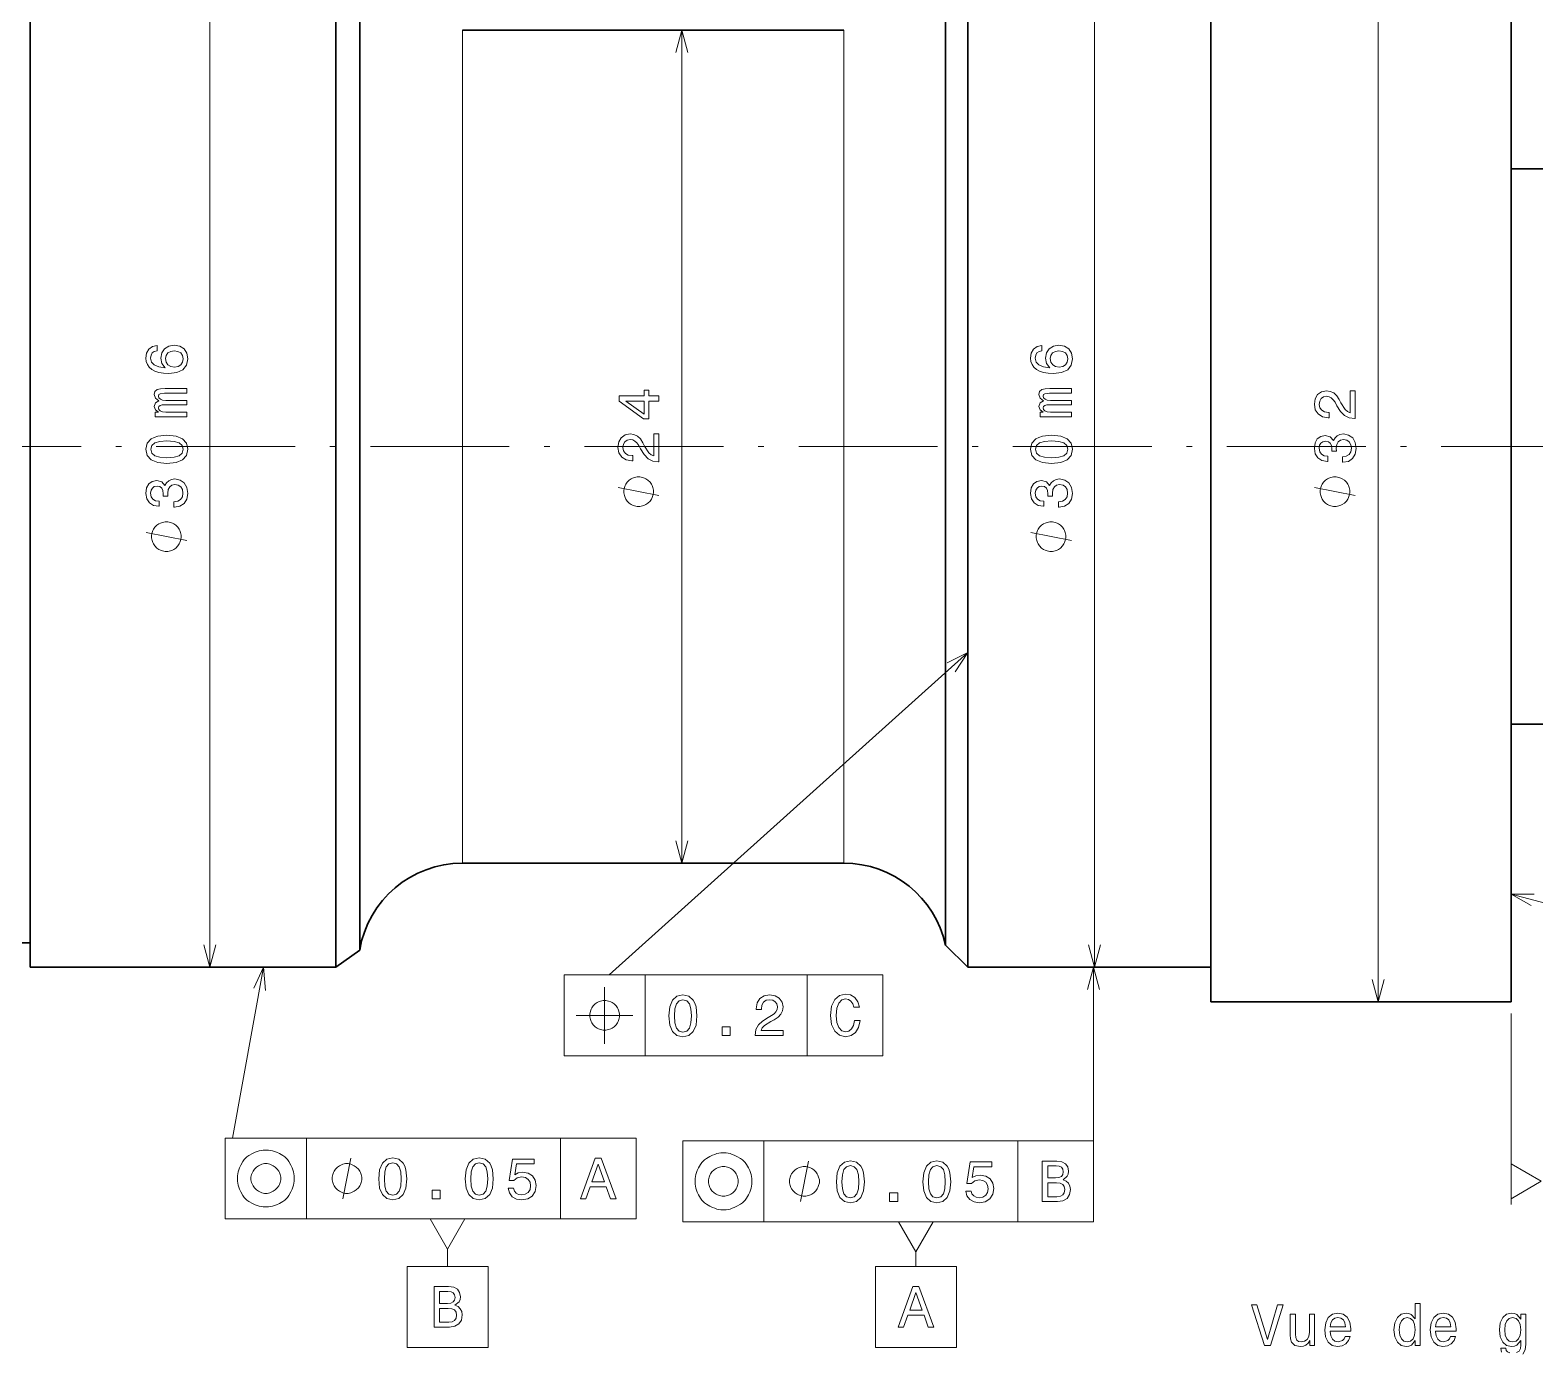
# Model space of a CAD drawing. Extents: x 0 to 420, y 0 to 297.
# Drawn here: x 84.9 to 214.9, y 123.4 to 237.7 of the extents above; entities that cross this region are included whole.
import ezdxf

# ---------------------------------------------------------------- set-up
doc = ezdxf.new("R2010")
doc.units = 0
doc.linetypes.add('DASHDOT', pattern=[18.5, 12, -3, 0.5, -3])

msp = doc.modelspace()

# ---------------------------------------------------------------- linework, layer by layer
at = {"color": 7, "lineweight": 35}
for p, q in [((186.943726, 249.658066), (186.943726, 159.534103)), ((212.893723, 249.658066), (212.893723, 159.534103)), ((84.943733, 162.166855), (84.943733, 246.658066)), ((111.344757, 246.658066), (111.344757, 162.166855)), ((165.94548, 246.658066), (165.94548, 162.166855)), ((113.416183, 245.178467), (113.416183, 163.465317)), ((164.02684, 244.73941), (164.02684, 163.850616)), ((155.233719, 237.658066), (122.293724, 237.658066)), ((242.893723, 225.658066), (212.893723, 225.658066)), ((242.893723, 177.658066), (212.893723, 177.658066)), ((155.233719, 165.658066), (122.293724, 165.658066)), ((111.344757, 156.658066), (84.943733, 156.658066)), ((186.943726, 156.658066), (165.94548, 156.658066)), ((212.893723, 153.658066), (186.943726, 153.658066))]:
    msp.add_line(p, q, dxfattribs=at)
at = {"color": 7, "lineweight": 13}
for p, q in [((201.415527, 153.658066), (201.415527, 249.658066)), ((100.470207, 156.658066), (100.470207, 246.658066)), ((176.898544, 156.658066), (176.898544, 246.658066)), ((122.293724, 237.658066), (122.293724, 170.065094)), ((141.256714, 165.658066), (141.256714, 237.658066)), ((155.233719, 237.658066), (155.233719, 170.065094)), ((165.94548, 183.875092), (134.965164, 156.001587)), ((131.075058, 156.001587), (158.619141, 156.001587)), ((131.075058, 149.001587), (158.619141, 149.001587)), ((101.810333, 141.902847), (137.290451, 141.902847)), ((141.343719, 141.658066), (176.823837, 141.658066)), ((101.810333, 134.902847), (137.290451, 134.902847)), ((141.343719, 134.658066), (176.823837, 134.658066))]:
    msp.add_line(p, q, dxfattribs=at)
at = {"color": 7, "linetype": 'DASHDOT', "lineweight": 13}
msp.add_line((58.843731, 201.658066), (253.843719, 201.658066), dxfattribs=at)
at = {"color": 7, "lineweight": 13, "ltscale": 0.110176}
for p, q in [((122.293724, 170.065094), (122.293724, 165.658066)), ((155.233719, 170.065094), (155.233719, 165.658066))]:
    msp.add_line(p, q, dxfattribs=at)
at = {"color": 7, "lineweight": 35, "ltscale": 0.131847}
msp.add_line((164.02684, 163.850616), (164.02684, 158.576721), dxfattribs=at)
at = {"color": 7, "lineweight": 35, "ltscale": 0.133191}
msp.add_line((113.416183, 163.465317), (113.416183, 158.137665), dxfattribs=at)
at = {"color": 7, "lineweight": 35, "ltscale": 0.13772}
for p, q in [((84.943733, 156.658066), (84.943733, 162.166855)), ((111.344757, 162.166855), (111.344757, 156.658066)), ((165.94548, 162.166855), (165.94548, 156.658066))]:
    msp.add_line(p, q, dxfattribs=at)
at = {"color": 7, "lineweight": 35, "ltscale": 0.1425}
msp.add_line((79.243729, 158.758072), (84.943733, 158.758072), dxfattribs=at)
at = {"color": 7, "lineweight": 35, "ltscale": 0.146901}
for p, q in [((186.943726, 159.534103), (186.943726, 153.658066)), ((212.893723, 159.534103), (212.893723, 153.658066))]:
    msp.add_line(p, q, dxfattribs=at)
at = {"color": 7, "lineweight": 35, "ltscale": 0.06364}
msp.add_line((113.416183, 158.137665), (111.344757, 156.658066), dxfattribs=at)
at = {"color": 7, "lineweight": 35, "ltscale": 0.067834}
msp.add_line((164.02684, 158.576721), (165.94548, 156.658066), dxfattribs=at)
at = {"color": 7, "lineweight": 13, "ltscale": 0.374864}
msp.add_line((105.111664, 156.658081), (102.443283, 141.902847), dxfattribs=at)
at = {"color": 7, "lineweight": 13, "ltscale": 0.375}
msp.add_line((176.823837, 156.658066), (176.823837, 141.658066), dxfattribs=at)
at = {"color": 7, "lineweight": 13, "ltscale": 0.175}
for p, q in [((131.075058, 156.001587), (131.075058, 149.001587)), ((138.075058, 156.001587), (138.075058, 149.001587)), ((152.08313, 156.001587), (152.08313, 149.001587)), ((158.619141, 156.001587), (158.619141, 149.001587)), ((101.810333, 141.902847), (101.810333, 134.902847)), ((108.810333, 141.902847), (108.810333, 134.902847)), ((130.754425, 141.902847), (130.754425, 134.902847)), ((137.290451, 141.902847), (137.290451, 134.902847)), ((141.343719, 141.658066), (141.343719, 134.658066)), ((148.343719, 141.658066), (148.343719, 134.658066)), ((170.287811, 141.658066), (170.287811, 134.658066)), ((176.823837, 141.658066), (176.823837, 134.658066))]:
    msp.add_line(p, q, dxfattribs=at)
at = {"color": 7, "lineweight": 13, "ltscale": 0.325}
msp.add_line((212.893723, 139.658066), (212.893723, 152.658066), dxfattribs=at)
at = {"color": 7, "lineweight": 13, "ltscale": 0.0125}
msp.add_line((212.893723, 136.158066), (212.893723, 136.658066), dxfattribs=at)
at = {"color": 7, "lineweight": 13, "ltscale": 0.037434}
msp.add_line((121.014816, 132.304764), (121.014816, 130.807404), dxfattribs=at)
at = {"color": 7, "lineweight": 13, "ltscale": 0.031315}
msp.add_line((161.473022, 132.059998), (161.473022, 130.807404), dxfattribs=at)
at = {"color": 7, "lineweight": 13}
for points in [[(141.774353, 235.726212), (141.256714, 237.658066), (140.739075, 235.726212)], [(139.256729, 197.422043), (135.756729, 198.12204)], [(199.415527, 197.422043), (195.915527, 198.12204)], [(98.4702, 193.536026), (94.9702, 194.236023)], [(174.898544, 193.536026), (171.398529, 194.236023)], [(164.85556, 182.198166), (165.94548, 183.875092), (164.163116, 182.967789)], [(140.739075, 167.58992), (141.256714, 165.658066), (141.774353, 167.58992)], [(214.893707, 162.990097), (212.893723, 162.984802), (214.628418, 161.989395)], [(212.893723, 162.984802), (251.61026, 152.720566)], [(99.952568, 158.58992), (100.470207, 156.658066), (100.987846, 158.58992)], [(176.380905, 158.58992), (176.898544, 156.658066), (177.416183, 158.58992)], [(105.277252, 154.664948), (105.111664, 156.658081), (104.258499, 154.849182)], [(177.341476, 154.726212), (176.823837, 156.658066), (176.306198, 154.726212)], [(134.575058, 150.05159), (134.575058, 152.501587), (134.575058, 154.951584)], [(200.897888, 155.58992), (201.415527, 153.658066), (201.933151, 155.58992)], [(132.125061, 152.501587), (134.575058, 152.501587), (137.025055, 152.501587)], [(111.960335, 136.652847), (112.660332, 140.152847)], [(151.493713, 136.408066), (152.193726, 139.908066)], [(213.89743, 123.217583), (214.094116, 123.585739), (214.154633, 124.095108), (214.154633, 126.682281), (213.731003, 126.682281), (213.731003, 126.243523), (213.383026, 126.641937), (213.171204, 126.742798), (212.934174, 126.778099), (212.505508, 126.677238), (212.172653, 126.394814), (211.955795, 125.940926), (211.880142, 125.330696), (211.955795, 124.715424), (212.172653, 124.261528), (212.505508, 123.974068), (212.934174, 123.87825), (213.176254, 123.913551), (213.377975, 124.004326), (213.731003, 124.387611), (213.731003, 124.004326), (213.690659, 123.701736), (213.579712, 123.484871), (213.367889, 123.358795)], [(212.772797, 123.343666), (212.576111, 123.419312), (212.460114, 123.550438), (212.424805, 123.726952), (211.99614, 123.726952), (211.99614, 123.706779), (212.061707, 123.38401)]]:
    msp.add_lwpolyline(points, dxfattribs=at)
for points in [[(95.913284, 210.405807), (95.504784, 210.309982), (95.202194, 210.088089), (95.010551, 209.745148), (94.944984, 209.301346), (94.980293, 209.003784), (95.076111, 208.746582), (95.232452, 208.519638), (95.454353, 208.328003), (95.731735, 208.176697), (96.069618, 208.06575), (96.468033, 207.995148), (96.916885, 207.974976), (97.633018, 208.055664), (98.152481, 208.30278), (98.465157, 208.701202), (98.571068, 209.245865), (98.480286, 209.735062), (98.243256, 210.108261), (97.870064, 210.350327), (97.395988, 210.436066), (96.916885, 210.350327), (96.548729, 210.118347), (96.316742, 209.760269), (96.236053, 209.316467), (96.336922, 208.837357), (96.624382, 208.479294), (96.069618, 208.554947), (95.671204, 208.716324), (95.434174, 208.96344), (95.353485, 209.306381), (95.393837, 209.558548), (95.499741, 209.750183), (95.676254, 209.876266), (95.913284, 209.941833)], [(97.401039, 209.946869), (97.718758, 209.891403), (97.960838, 209.750183), (98.122223, 209.523239), (98.172653, 209.240829), (98.122223, 208.943268), (97.965881, 208.716324), (97.723808, 208.570068), (97.406082, 208.524689), (97.093399, 208.575119), (96.856369, 208.716324), (96.705078, 208.948318), (96.649597, 209.261002), (96.705078, 209.533325), (96.851318, 209.750183), (97.088364, 209.891403)], [(172.341614, 210.405807), (171.933121, 210.309982), (171.630524, 210.088089), (171.438889, 209.745148), (171.373322, 209.301346), (171.40863, 209.003784), (171.50444, 208.746582), (171.660782, 208.519638), (171.88269, 208.328003), (172.160065, 208.176697), (172.497955, 208.06575), (172.896378, 207.995148), (173.345215, 207.974976), (174.061356, 208.055664), (174.580811, 208.30278), (174.893494, 208.701202), (174.999405, 209.245865), (174.908615, 209.735062), (174.671585, 210.108261), (174.298386, 210.350327), (173.824326, 210.436066), (173.345215, 210.350327), (172.977066, 210.118347), (172.745087, 209.760269), (172.664383, 209.316467), (172.765259, 208.837357), (173.052719, 208.479294), (172.497955, 208.554947), (172.099548, 208.716324), (171.862518, 208.96344), (171.781815, 209.306381), (171.822174, 209.558548), (171.92807, 209.750183), (172.104584, 209.876266), (172.341614, 209.941833)], [(173.829376, 209.946869), (174.147095, 209.891403), (174.389175, 209.750183), (174.550552, 209.523239), (174.600983, 209.240829), (174.550552, 208.943268), (174.394211, 208.716324), (174.152145, 208.570068), (173.834412, 208.524689), (173.521729, 208.575119), (173.284698, 208.716324), (173.133408, 208.948318), (173.077927, 209.261002), (173.133408, 209.533325), (173.279663, 209.750183), (173.516693, 209.891403)], [(98.4702, 204.238953), (98.4702, 204.647446), (96.659676, 204.647446), (96.387352, 204.672668), (96.190666, 204.748322), (96.074669, 204.864304), (96.029282, 205.01561), (96.069618, 205.136642), (96.170486, 205.217331), (96.341957, 205.257675), (96.568901, 205.272812), (98.4702, 205.272812), (98.4702, 205.656097), (96.659676, 205.656097), (96.392387, 205.681305), (96.195709, 205.756958), (96.074669, 205.878006), (96.029282, 206.029297), (96.069618, 206.15033), (96.170486, 206.231018), (96.568901, 206.281464), (98.4702, 206.281464), (98.4702, 206.689957), (96.599159, 206.689957), (96.210838, 206.664749), (95.913284, 206.584045), (95.731735, 206.422668), (95.666168, 206.160416), (95.767029, 205.852783), (96.05954, 205.615753), (95.772072, 205.429153), (95.666168, 205.11647), (95.767029, 204.82901), (96.049454, 204.632324), (95.761993, 204.632324), (95.761993, 204.238953)], [(139.256729, 205.586792), (139.256729, 206.04068), (138.389282, 206.04068), (138.389282, 206.539963), (137.985825, 206.539963), (137.985825, 206.04068), (135.832367, 206.04068), (135.832367, 205.581741), (137.94548, 204.048599), (138.389282, 204.048599), (138.389282, 205.586792)], [(137.985825, 204.472229), (136.417389, 205.586792), (137.985825, 205.586792)], [(174.898544, 204.238953), (174.898544, 204.647446), (173.088013, 204.647446), (172.815689, 204.672668), (172.619003, 204.748322), (172.503006, 204.864304), (172.457611, 205.01561), (172.497955, 205.136642), (172.598831, 205.217331), (172.770294, 205.257675), (172.997238, 205.272812), (174.898544, 205.272812), (174.898544, 205.656097), (173.088013, 205.656097), (172.820724, 205.681305), (172.624039, 205.756958), (172.503006, 205.878006), (172.457611, 206.029297), (172.497955, 206.15033), (172.598831, 206.231018), (172.997238, 206.281464), (174.898544, 206.281464), (174.898544, 206.689957), (173.027496, 206.689957), (172.639175, 206.664749), (172.341614, 206.584045), (172.160065, 206.422668), (172.094498, 206.160416), (172.195374, 205.852783), (172.487869, 205.615753), (172.200409, 205.429153), (172.094498, 205.11647), (172.195374, 204.82901), (172.477783, 204.632324), (172.190323, 204.632324), (172.190323, 204.238953)], [(199.415527, 204.078857), (199.415527, 206.484482), (198.981796, 206.484482), (198.981796, 204.583191), (198.744766, 204.689087), (198.54808, 204.870651), (198.190018, 205.43045), (198.038727, 205.727997), (197.821854, 206.060852), (197.569702, 206.297882), (197.272156, 206.434052), (196.93425, 206.484482), (196.51062, 206.398743), (196.177765, 206.161713), (195.965958, 205.798599), (195.890305, 205.32959), (195.976044, 204.845428), (196.213074, 204.47728), (196.591309, 204.24025), (197.090591, 204.159561), (197.161194, 204.159561), (197.161194, 204.618484), (197.12085, 204.618484), (196.777908, 204.663879), (196.525757, 204.800049), (196.364365, 205.016907), (196.308899, 205.304367), (196.359329, 205.596878), (196.485413, 205.813736), (196.682098, 205.954941), (196.929214, 206.005371), (197.161194, 205.970078), (197.35788, 205.874252), (197.529358, 205.712875), (197.680649, 205.490967), (197.842026, 205.19342), (198.154709, 204.699173), (198.487564, 204.351196), (198.891022, 204.144424), (199.400391, 204.078857)], [(96.760544, 200.207977), (97.552338, 200.283615), (98.117172, 200.520645), (98.460121, 200.898895), (98.571068, 201.423386), (98.460121, 201.942841), (98.117172, 202.321075), (97.552338, 202.55307), (96.760544, 202.633759), (95.973801, 202.55307), (95.661125, 202.457245), (95.403915, 202.321075), (95.060982, 201.942841), (94.944984, 201.423386), (95.060982, 200.898895), (95.408966, 200.520645), (95.973801, 200.283615)], [(96.760544, 200.692123), (96.150314, 200.732468), (95.711555, 200.858551), (95.454353, 201.085495), (95.363579, 201.423386), (95.454353, 201.756241), (95.711555, 201.983185), (96.150314, 202.109268), (96.760544, 202.149612), (97.375824, 202.109268), (97.814583, 201.983185), (98.071785, 201.756241), (98.157524, 201.423386), (98.071785, 201.085495), (97.814583, 200.858551), (97.375824, 200.732468)], [(139.256729, 200.342834), (139.256729, 202.748459), (138.822998, 202.748459), (138.822998, 200.847168), (138.585968, 200.953064), (138.389282, 201.134628), (138.031219, 201.694427), (137.879929, 201.991974), (137.663071, 202.324829), (137.410904, 202.561859), (137.113358, 202.698029), (136.775452, 202.748459), (136.351822, 202.66272), (136.018967, 202.42569), (135.807159, 202.062576), (135.731506, 201.593567), (135.817245, 201.109406), (136.054276, 200.741257), (136.43251, 200.504227), (136.931793, 200.423538), (137.002396, 200.423538), (137.002396, 200.882462), (136.962051, 200.882462), (136.61911, 200.927856), (136.366959, 201.064026), (136.205566, 201.280884), (136.150085, 201.568344), (136.200531, 201.860855), (136.326599, 202.077713), (136.5233, 202.218918), (136.770416, 202.269348), (137.002396, 202.234055), (137.199081, 202.138229), (137.37056, 201.976852), (137.521851, 201.754944), (137.683228, 201.457397), (137.995911, 200.96315), (138.328766, 200.615173), (138.732224, 200.408401), (139.241592, 200.342834)], [(173.188889, 200.207977), (173.980667, 200.283615), (174.545517, 200.520645), (174.888458, 200.898895), (174.999405, 201.423386), (174.888458, 201.942841), (174.545517, 202.321075), (173.980667, 202.55307), (173.188889, 202.633759), (172.402145, 202.55307), (172.089462, 202.457245), (171.83226, 202.321075), (171.489319, 201.942841), (171.373322, 201.423386), (171.489319, 200.898895), (171.837296, 200.520645), (172.402145, 200.283615)], [(173.188889, 200.692123), (172.578644, 200.732468), (172.139893, 200.858551), (171.88269, 201.085495), (171.791916, 201.423386), (171.88269, 201.756241), (172.139893, 201.983185), (172.578644, 202.109268), (173.188889, 202.149612), (173.804153, 202.109268), (174.24292, 201.983185), (174.500122, 201.756241), (174.585861, 201.423386), (174.500122, 201.085495), (174.24292, 200.858551), (173.804153, 200.732468)], [(198.316101, 200.30249), (198.351395, 200.30249), (198.835556, 200.383179), (199.198654, 200.620224), (199.430649, 200.993423), (199.516388, 201.487656), (199.430649, 202.012146), (199.208755, 202.405518), (198.855728, 202.657684), (198.401825, 202.748459), (198.104279, 202.708115), (197.862213, 202.597168), (197.675613, 202.415604), (197.539444, 202.173538), (197.267105, 202.501343), (196.833389, 202.61734), (196.440018, 202.541687), (196.142471, 202.324829), (195.955872, 201.971802), (195.890305, 201.487656), (195.970993, 201.033768), (196.192902, 200.685776), (196.545929, 200.458832), (197.014938, 200.383179), (197.050247, 200.383179), (197.050247, 200.832031), (196.727478, 200.872375), (196.495499, 201.00351), (196.354279, 201.215317), (196.303848, 201.512863), (196.344193, 201.775116), (196.450104, 201.966766), (196.621567, 202.082748), (196.853561, 202.128143), (197.100677, 202.082748), (197.267105, 201.961716), (197.367966, 201.749893), (197.398224, 201.462433), (197.393188, 201.265747), (197.791595, 201.265747), (197.781509, 201.512863), (197.826904, 201.830597), (197.947937, 202.067627), (198.144623, 202.208832), (198.401825, 202.259262), (198.694336, 202.203796), (198.911194, 202.057541), (199.047363, 201.825546), (199.092758, 201.517914), (199.042328, 201.200195), (198.891022, 200.968201), (198.648956, 200.821945), (198.316101, 200.766464)], [(137.506714, 199.055374), (137.39006, 199.055374), (137.156723, 198.99704), (136.98172, 198.938705), (136.865051, 198.880371), (136.690048, 198.763702), (136.51506, 198.588715), (136.398392, 198.413712), (136.340057, 198.297043), (136.281723, 198.12204), (136.223389, 197.888702), (136.223389, 197.772049), (136.223389, 197.65538), (136.281723, 197.422043), (136.340057, 197.24704), (136.398392, 197.130371), (136.51506, 196.955383), (136.690048, 196.78038), (136.865051, 196.663712), (136.98172, 196.605377), (137.156723, 196.547043), (137.39006, 196.488708), (137.506714, 196.488708), (137.623383, 196.488708), (137.85672, 196.547043), (138.031723, 196.605377), (138.148392, 196.663712), (138.323395, 196.78038), (138.498398, 196.955383), (138.615051, 197.130371), (138.673386, 197.24704), (138.73172, 197.422043), (138.790054, 197.65538), (138.790054, 197.772049), (138.790054, 197.888702), (138.73172, 198.12204), (138.673386, 198.297043), (138.615051, 198.413712), (138.498398, 198.588715), (138.323395, 198.763702), (138.148392, 198.880371), (138.031723, 198.938705), (137.85672, 198.99704), (137.623383, 199.055374)], [(197.665527, 199.055374), (197.548859, 199.055374), (197.315521, 198.99704), (197.140518, 198.938705), (197.023849, 198.880371), (196.848846, 198.763702), (196.673859, 198.588715), (196.55719, 198.413712), (196.498856, 198.297043), (196.440521, 198.12204), (196.382187, 197.888702), (196.382187, 197.772049), (196.382187, 197.65538), (196.440521, 197.422043), (196.498856, 197.24704), (196.55719, 197.130371), (196.673859, 196.955383), (196.848846, 196.78038), (197.023849, 196.663712), (197.140518, 196.605377), (197.315521, 196.547043), (197.548859, 196.488708), (197.665527, 196.488708), (197.782181, 196.488708), (198.015518, 196.547043), (198.190521, 196.605377), (198.30719, 196.663712), (198.482193, 196.78038), (198.657181, 196.955383), (198.773849, 197.130371), (198.832184, 197.24704), (198.890518, 197.422043), (198.948853, 197.65538), (198.948853, 197.772049), (198.948853, 197.888702), (198.890518, 198.12204), (198.832184, 198.297043), (198.773849, 198.413712), (198.657181, 198.588715), (198.482193, 198.763702), (198.30719, 198.880371), (198.190521, 198.938705), (198.015518, 198.99704), (197.782181, 199.055374)], [(97.370781, 196.416473), (97.406082, 196.416473), (97.890228, 196.497162), (98.253349, 196.734192), (98.485329, 197.107391), (98.571068, 197.601624), (98.485329, 198.126129), (98.263428, 198.519501), (97.9104, 198.771652), (97.45652, 198.862442), (97.158958, 198.822098), (96.916885, 198.711136), (96.730286, 198.529587), (96.594124, 198.287506), (96.321793, 198.615326), (95.888069, 198.731308), (95.49469, 198.65567), (95.197144, 198.438812), (95.010551, 198.085785), (94.944984, 197.601624), (95.025681, 197.147736), (95.247581, 196.799759), (95.600609, 196.572815), (96.069618, 196.497162), (96.104927, 196.497162), (96.104927, 196.946014), (95.782158, 196.986359), (95.550171, 197.117477), (95.408966, 197.3293), (95.358528, 197.626846), (95.398872, 197.889099), (95.504784, 198.080734), (95.676254, 198.196732), (95.908249, 198.242126), (96.155357, 198.196732), (96.321793, 198.075699), (96.422646, 197.863876), (96.452904, 197.576416), (96.447868, 197.37973), (96.846283, 197.37973), (96.836189, 197.626846), (96.881592, 197.944565), (97.002625, 198.181595), (97.19931, 198.322815), (97.45652, 198.373245), (97.749016, 198.317764), (97.965881, 198.171509), (98.102043, 197.939529), (98.14743, 197.631882), (98.097, 197.314163), (97.945709, 197.082184), (97.703629, 196.935928), (97.370781, 196.880447)], [(173.799118, 196.416473), (173.834412, 196.416473), (174.318558, 196.497162), (174.681671, 196.734192), (174.913666, 197.107391), (174.999405, 197.601624), (174.913666, 198.126129), (174.691772, 198.519501), (174.338745, 198.771652), (173.884842, 198.862442), (173.587296, 198.822098), (173.345215, 198.711136), (173.15863, 198.529587), (173.022461, 198.287506), (172.750122, 198.615326), (172.316406, 198.731308), (171.923035, 198.65567), (171.625488, 198.438812), (171.438889, 198.085785), (171.373322, 197.601624), (171.45401, 197.147736), (171.675919, 196.799759), (172.028946, 196.572815), (172.497955, 196.497162), (172.533264, 196.497162), (172.533264, 196.946014), (172.210495, 196.986359), (171.978516, 197.117477), (171.837296, 197.3293), (171.786865, 197.626846), (171.827209, 197.889099), (171.933121, 198.080734), (172.104584, 198.196732), (172.336578, 198.242126), (172.583694, 198.196732), (172.750122, 198.075699), (172.850983, 197.863876), (172.881241, 197.576416), (172.876205, 197.37973), (173.274612, 197.37973), (173.264526, 197.626846), (173.309921, 197.944565), (173.430954, 198.181595), (173.62764, 198.322815), (173.884842, 198.373245), (174.177353, 198.317764), (174.394211, 198.171509), (174.53038, 197.939529), (174.575775, 197.631882), (174.525345, 197.314163), (174.374039, 197.082184), (174.131973, 196.935928), (173.799118, 196.880447)], [(96.720207, 195.169357), (96.603531, 195.169357), (96.370201, 195.111023), (96.195198, 195.052689), (96.078537, 194.994354), (95.903534, 194.877686), (95.728539, 194.702682), (95.61187, 194.527679), (95.553535, 194.411026), (95.495209, 194.236023), (95.436867, 194.002686), (95.436867, 193.886017), (95.436867, 193.769348), (95.495209, 193.536026), (95.553535, 193.361023), (95.61187, 193.244354), (95.728539, 193.069351), (95.903534, 192.894348), (96.078537, 192.777695), (96.195198, 192.71936), (96.370201, 192.661026), (96.603531, 192.602692), (96.720207, 192.602692), (96.836868, 192.602692), (97.070198, 192.661026), (97.245201, 192.71936), (97.361862, 192.777695), (97.536865, 192.894348), (97.711868, 193.069351), (97.828529, 193.244354), (97.886871, 193.361023), (97.945206, 193.536026), (98.003532, 193.769348), (98.003532, 193.886017), (98.003532, 194.002686), (97.945206, 194.236023), (97.886871, 194.411026), (97.828529, 194.527679), (97.711868, 194.702682), (97.536865, 194.877686), (97.361862, 194.994354), (97.245201, 195.052689), (97.070198, 195.111023), (96.836868, 195.169357)], [(173.148544, 195.169357), (173.031876, 195.169357), (172.798538, 195.111023), (172.623535, 195.052689), (172.506866, 194.994354), (172.331863, 194.877686), (172.156876, 194.702682), (172.040207, 194.527679), (171.981873, 194.411026), (171.923538, 194.236023), (171.865204, 194.002686), (171.865204, 193.886017), (171.865204, 193.769348), (171.923538, 193.536026), (171.981873, 193.361023), (172.040207, 193.244354), (172.156876, 193.069351), (172.331863, 192.894348), (172.506866, 192.777695), (172.623535, 192.71936), (172.798538, 192.661026), (173.031876, 192.602692), (173.148544, 192.602692), (173.265198, 192.602692), (173.498535, 192.661026), (173.673538, 192.71936), (173.790207, 192.777695), (173.96521, 192.894348), (174.140198, 193.069351), (174.256866, 193.244354), (174.315201, 193.361023), (174.373535, 193.536026), (174.43187, 193.769348), (174.43187, 193.886017), (174.43187, 194.002686), (174.373535, 194.236023), (174.315201, 194.411026), (174.256866, 194.527679), (174.140198, 194.702682), (173.96521, 194.877686), (173.790207, 194.994354), (173.673538, 195.052689), (173.498535, 195.111023), (173.265198, 195.169357)], [(135.858398, 152.501587), (135.858398, 152.618256), (135.800064, 152.851593), (135.74173, 153.026581), (135.683395, 153.14325), (135.566727, 153.318253), (135.391724, 153.493256), (135.216721, 153.609924), (135.100052, 153.668259), (134.925064, 153.726593), (134.691727, 153.784927), (134.575058, 153.784927), (134.458389, 153.784927), (134.225052, 153.726593), (134.050064, 153.668259), (133.933395, 153.609924), (133.758392, 153.493256), (133.583389, 153.318253), (133.466721, 153.14325), (133.408386, 153.026581), (133.350052, 152.851593), (133.291718, 152.618256), (133.291718, 152.501587), (133.291718, 152.384918), (133.350052, 152.151581), (133.408386, 151.976593), (133.466721, 151.859924), (133.583389, 151.684921), (133.758392, 151.509918), (133.933395, 151.39325), (134.050064, 151.334915), (134.225052, 151.276581), (134.458389, 151.218246), (134.575058, 151.218246), (134.691727, 151.218246), (134.925064, 151.276581), (135.100052, 151.334915), (135.216721, 151.39325), (135.391724, 151.509918), (135.566727, 151.684921), (135.683395, 151.859924), (135.74173, 151.976593), (135.800064, 152.151581), (135.858398, 152.384918)], [(107.76033, 138.402847), (107.76033, 138.636185), (107.702003, 138.986176), (107.643669, 139.161179), (107.585335, 139.336182), (107.468666, 139.569519), (107.293663, 139.861176), (107.177002, 140.036179), (107.060333, 140.152847), (106.943665, 140.269516), (106.768669, 140.386185), (106.476997, 140.561188), (106.243668, 140.677841), (106.068665, 140.736176), (105.893669, 140.79451), (105.543663, 140.852844), (105.310333, 140.852844), (105.077003, 140.852844), (104.726997, 140.79451), (104.552002, 140.736176), (104.376999, 140.677841), (104.143669, 140.561188), (103.851997, 140.386185), (103.677002, 140.269516), (103.560333, 140.152847), (103.443665, 140.036179), (103.327003, 139.861176), (103.152, 139.569519), (103.035332, 139.336182), (102.976997, 139.161179), (102.918663, 138.986176), (102.860336, 138.636185), (102.860336, 138.402847), (102.860336, 138.16951), (102.918663, 137.819519), (102.976997, 137.644516), (103.035332, 137.469513), (103.152, 137.236176), (103.327003, 136.944519), (103.443665, 136.769516), (103.560333, 136.652847), (103.677002, 136.536179), (103.851997, 136.41951), (104.143669, 136.244507), (104.376999, 136.127853), (104.552002, 136.069519), (104.726997, 136.011185), (105.077003, 135.95285), (105.310333, 135.95285), (105.543663, 135.95285), (105.893669, 136.011185), (106.068665, 136.069519), (106.243668, 136.127853), (106.476997, 136.244507), (106.768669, 136.41951), (106.943665, 136.536179), (107.060333, 136.652847), (107.177002, 136.769516), (107.293663, 136.944519), (107.468666, 137.236176), (107.585335, 137.469513), (107.643669, 137.644516), (107.702003, 137.819519), (107.76033, 138.16951)], [(147.293716, 138.158066), (147.293716, 138.391403), (147.235382, 138.741394), (147.177048, 138.916397), (147.118713, 139.0914), (147.00206, 139.324738), (146.827057, 139.616394), (146.710388, 139.791397), (146.593719, 139.908066), (146.477051, 140.024734), (146.302048, 140.141403), (146.010391, 140.316406), (145.777054, 140.43306), (145.602051, 140.491394), (145.427048, 140.549728), (145.077057, 140.608063), (144.843719, 140.608063), (144.610382, 140.608063), (144.260391, 140.549728), (144.085388, 140.491394), (143.910385, 140.43306), (143.677048, 140.316406), (143.385391, 140.141403), (143.210388, 140.024734), (143.093719, 139.908066), (142.977051, 139.791397), (142.860382, 139.616394), (142.685379, 139.324738), (142.568726, 139.0914), (142.510391, 138.916397), (142.452057, 138.741394), (142.393723, 138.391403), (142.393723, 138.158066), (142.393723, 137.924728), (142.452057, 137.574738), (142.510391, 137.399734), (142.568726, 137.224731), (142.685379, 136.991394), (142.860382, 136.699738), (142.977051, 136.524734), (143.093719, 136.408066), (143.210388, 136.291397), (143.385391, 136.174728), (143.677048, 135.999725), (143.910385, 135.883072), (144.085388, 135.824738), (144.260391, 135.766403), (144.610382, 135.708069), (144.843719, 135.708069), (145.077057, 135.708069), (145.427048, 135.766403), (145.602051, 135.824738), (145.777054, 135.883072), (146.010391, 135.999725), (146.302048, 136.174728), (146.477051, 136.291397), (146.593719, 136.408066), (146.710388, 136.524734), (146.827057, 136.699738), (147.00206, 136.991394), (147.118713, 137.224731), (147.177048, 137.399734), (147.235382, 137.574738), (147.293716, 137.924728)], [(106.593666, 138.402847), (106.593666, 138.519516), (106.535332, 138.752853), (106.476997, 138.927841), (106.418663, 139.04451), (106.302002, 139.219513), (106.126999, 139.394516), (105.952003, 139.511185), (105.835335, 139.569519), (105.660332, 139.627853), (105.427002, 139.686188), (105.310333, 139.686188), (105.193665, 139.686188), (104.960335, 139.627853), (104.785332, 139.569519), (104.668663, 139.511185), (104.493668, 139.394516), (104.318665, 139.219513), (104.202003, 139.04451), (104.143669, 138.927841), (104.085335, 138.752853), (104.027, 138.519516), (104.027, 138.402847), (104.027, 138.286179), (104.085335, 138.052841), (104.143669, 137.877853), (104.202003, 137.761185), (104.318665, 137.586182), (104.493668, 137.411179), (104.668663, 137.29451), (104.785332, 137.236176), (104.960335, 137.177841), (105.193665, 137.119507), (105.310333, 137.119507), (105.427002, 137.119507), (105.660332, 137.177841), (105.835335, 137.236176), (105.952003, 137.29451), (106.126999, 137.411179), (106.302002, 137.586182), (106.418663, 137.761185), (106.476997, 137.877853), (106.535332, 138.052841), (106.593666, 138.286179)], [(113.593666, 138.402847), (113.593666, 138.519516), (113.535332, 138.752853), (113.476997, 138.927841), (113.418663, 139.04451), (113.302002, 139.219513), (113.126999, 139.394516), (112.952003, 139.511185), (112.835335, 139.569519), (112.660332, 139.627853), (112.427002, 139.686188), (112.310333, 139.686188), (112.193665, 139.686188), (111.960335, 139.627853), (111.785332, 139.569519), (111.668663, 139.511185), (111.493668, 139.394516), (111.318665, 139.219513), (111.202003, 139.04451), (111.143669, 138.927841), (111.085335, 138.752853), (111.027, 138.519516), (111.027, 138.402847), (111.027, 138.286179), (111.085335, 138.052841), (111.143669, 137.877853), (111.202003, 137.761185), (111.318665, 137.586182), (111.493668, 137.411179), (111.668663, 137.29451), (111.785332, 137.236176), (111.960335, 137.177841), (112.193665, 137.119507), (112.310333, 137.119507), (112.427002, 137.119507), (112.660332, 137.177841), (112.835335, 137.236176), (112.952003, 137.29451), (113.126999, 137.411179), (113.302002, 137.586182), (113.418663, 137.761185), (113.476997, 137.877853), (113.535332, 138.052841), (113.593666, 138.286179)], [(115.062927, 138.362503), (115.138573, 137.570709), (115.37561, 137.005875), (115.753845, 136.662933), (116.278343, 136.551987), (116.797798, 136.662933), (117.176041, 137.005875), (117.408028, 137.570709), (117.488716, 138.362503), (117.408028, 139.149246), (117.31221, 139.461929), (117.176041, 139.719131), (116.797798, 140.062073), (116.278343, 140.17807), (115.753845, 140.062073), (115.37561, 139.714081), (115.138573, 139.149246)], [(115.547073, 138.362503), (115.587425, 138.972733), (115.713501, 139.411499), (115.940445, 139.668701), (116.278343, 139.759476), (116.611198, 139.668701), (116.838142, 139.411499), (116.964226, 138.972733), (117.00457, 138.362503), (116.964226, 137.747223), (116.838142, 137.308472), (116.611198, 137.05127), (116.278343, 136.96553), (115.940445, 137.05127), (115.713501, 137.308472), (115.587425, 137.747223)], [(122.534973, 138.362503), (122.610619, 137.570709), (122.847656, 137.005875), (123.225891, 136.662933), (123.750389, 136.551987), (124.269844, 136.662933), (124.648087, 137.005875), (124.880074, 137.570709), (124.960762, 138.362503), (124.880074, 139.149246), (124.784256, 139.461929), (124.648087, 139.719131), (124.269844, 140.062073), (123.750389, 140.17807), (123.225891, 140.062073), (122.847656, 139.714081), (122.610619, 139.149246)], [(123.019119, 138.362503), (123.059471, 138.972733), (123.185547, 139.411499), (123.412491, 139.668701), (123.750389, 139.759476), (124.083244, 139.668701), (124.310188, 139.411499), (124.436272, 138.972733), (124.476616, 138.362503), (124.436272, 137.747223), (124.310188, 137.308472), (124.083244, 137.05127), (123.750389, 136.96553), (123.412491, 137.05127), (123.185547, 137.308472), (123.059471, 137.747223)], [(126.235695, 137.565674), (126.346642, 137.15213), (126.593765, 136.829361), (126.956879, 136.627625), (127.420853, 136.551987), (127.930222, 136.642761), (128.328629, 136.889877), (128.580795, 137.283249), (128.67662, 137.787567), (128.590881, 138.256592), (128.348801, 138.624756), (127.970566, 138.861786), (127.481369, 138.94751), (127.103127, 138.886993), (126.810623, 138.720566), (126.951828, 139.663651), (128.48497, 139.663651), (128.48497, 140.077194), (126.613937, 140.077194), (126.336555, 138.221298), (126.740013, 138.221298), (127.032524, 138.458328), (127.405724, 138.544052), (127.728485, 138.488586), (127.975609, 138.327194), (128.131943, 138.080078), (128.187424, 137.76236), (128.131943, 137.444641), (127.970566, 137.19751), (127.72345, 137.041168), (127.405724, 136.985703), (127.138428, 137.020996), (126.931656, 137.136993), (126.780365, 137.318558), (126.704712, 137.565674)], [(146.12706, 138.158066), (146.12706, 138.274734), (146.068726, 138.508072), (146.010391, 138.68306), (145.952057, 138.799728), (145.835388, 138.974731), (145.660385, 139.149734), (145.485382, 139.266403), (145.368713, 139.324738), (145.193726, 139.383072), (144.960388, 139.441406), (144.843719, 139.441406), (144.727051, 139.441406), (144.493713, 139.383072), (144.318726, 139.324738), (144.202057, 139.266403), (144.027054, 139.149734), (143.852051, 138.974731), (143.735382, 138.799728), (143.677048, 138.68306), (143.618713, 138.508072), (143.560379, 138.274734), (143.560379, 138.158066), (143.560379, 138.041397), (143.618713, 137.80806), (143.677048, 137.633072), (143.735382, 137.516403), (143.852051, 137.3414), (144.027054, 137.166397), (144.202057, 137.049728), (144.318726, 136.991394), (144.493713, 136.93306), (144.727051, 136.874725), (144.843719, 136.874725), (144.960388, 136.874725), (145.193726, 136.93306), (145.368713, 136.991394), (145.485382, 137.049728), (145.660385, 137.166397), (145.835388, 137.3414), (145.952057, 137.516403), (146.010391, 137.633072), (146.068726, 137.80806), (146.12706, 138.041397)], [(153.12706, 138.158066), (153.12706, 138.274734), (153.068726, 138.508072), (153.010391, 138.68306), (152.952057, 138.799728), (152.835388, 138.974731), (152.660385, 139.149734), (152.485382, 139.266403), (152.368713, 139.324738), (152.193726, 139.383072), (151.960388, 139.441406), (151.843719, 139.441406), (151.727051, 139.441406), (151.493713, 139.383072), (151.318726, 139.324738), (151.202057, 139.266403), (151.027054, 139.149734), (150.852051, 138.974731), (150.735382, 138.799728), (150.677048, 138.68306), (150.618713, 138.508072), (150.560379, 138.274734), (150.560379, 138.158066), (150.560379, 138.041397), (150.618713, 137.80806), (150.677048, 137.633072), (150.735382, 137.516403), (150.852051, 137.3414), (151.027054, 137.166397), (151.202057, 137.049728), (151.318726, 136.991394), (151.493713, 136.93306), (151.727051, 136.874725), (151.843719, 136.874725), (151.960388, 136.874725), (152.193726, 136.93306), (152.368713, 136.991394), (152.485382, 137.049728), (152.660385, 137.166397), (152.835388, 137.3414), (152.952057, 137.516403), (153.010391, 137.633072), (153.068726, 137.80806), (153.12706, 138.041397)], [(154.596313, 138.117722), (154.671967, 137.325928), (154.908997, 136.761093), (155.287231, 136.418152), (155.811737, 136.307205), (156.331177, 136.418152), (156.709427, 136.761093), (156.941406, 137.325928), (157.02211, 138.117722), (156.941406, 138.904465), (156.845596, 139.217148), (156.709427, 139.47435), (156.331177, 139.817291), (155.811737, 139.933289), (155.287231, 139.817291), (154.908997, 139.469299), (154.671967, 138.904465)], [(155.08046, 138.117722), (155.120804, 138.727951), (155.246887, 139.166718), (155.473831, 139.42392), (155.811737, 139.514694), (156.144577, 139.42392), (156.371536, 139.166718), (156.497604, 138.727951), (156.537949, 138.117722), (156.497604, 137.502441), (156.371536, 137.06369), (156.144577, 136.806488), (155.811737, 136.720749), (155.473831, 136.806488), (155.246887, 137.06369), (155.120804, 137.502441)], [(162.068359, 138.117722), (162.144012, 137.325928), (162.381042, 136.761093), (162.759277, 136.418152), (163.283783, 136.307205), (163.803223, 136.418152), (164.181473, 136.761093), (164.413452, 137.325928), (164.494156, 138.117722), (164.413452, 138.904465), (164.317642, 139.217148), (164.181473, 139.47435), (163.803223, 139.817291), (163.283783, 139.933289), (162.759277, 139.817291), (162.381042, 139.469299), (162.144012, 138.904465)], [(162.552505, 138.117722), (162.59285, 138.727951), (162.718933, 139.166718), (162.945877, 139.42392), (163.283783, 139.514694), (163.616623, 139.42392), (163.843567, 139.166718), (163.96965, 138.727951), (164.009995, 138.117722), (163.96965, 137.502441), (163.843567, 137.06369), (163.616623, 136.806488), (163.283783, 136.720749), (162.945877, 136.806488), (162.718933, 137.06369), (162.59285, 137.502441)], [(165.769073, 137.320892), (165.880035, 136.907349), (166.127151, 136.584579), (166.490265, 136.382843), (166.954239, 136.307205), (167.463608, 136.39798), (167.862015, 136.645096), (168.114182, 137.038467), (168.210007, 137.542786), (168.124268, 138.01181), (167.882187, 138.379974), (167.503952, 138.617004), (167.014755, 138.702728), (166.63652, 138.642212), (166.344009, 138.475784), (166.485214, 139.418869), (168.018356, 139.418869), (168.018356, 139.832413), (166.147324, 139.832413), (165.869949, 137.976517), (166.273407, 137.976517), (166.565903, 138.213547), (166.939102, 138.299271), (167.261871, 138.243805), (167.508987, 138.082413), (167.665329, 137.835297), (167.72081, 137.517578), (167.665329, 137.19986), (167.503952, 136.952728), (167.256836, 136.796387), (166.939102, 136.740921), (166.671814, 136.776215), (166.465042, 136.892212), (166.313751, 137.073776), (166.238098, 137.320892)], [(212.893723, 136.658066), (215.491791, 138.158066), (212.893723, 139.658066)], [(119.666382, 136.652847), (120.36235, 136.652847), (120.36235, 137.404282), (119.666382, 137.404282)], [(159.199768, 136.408066), (159.895737, 136.408066), (159.895737, 137.1595), (159.199768, 137.1595)], [(119.514816, 134.902847), (121.014816, 132.304764), (122.514816, 134.902847)], [(159.973022, 134.658081), (161.473022, 132.059998), (162.973022, 134.658081)], [(117.514816, 130.807404), (117.514816, 123.807411), (124.514816, 123.807411), (124.514816, 130.807404)], [(157.973022, 130.807404), (157.973022, 123.807411), (164.973022, 123.807411), (164.973022, 130.807404)], [(121.645218, 127.448616), (121.998245, 127.741127), (122.08902, 127.937813), (122.119278, 128.179886), (122.053719, 128.558136), (121.857033, 128.83046), (121.539307, 128.996887), (121.095505, 129.057404), (119.849831, 129.057404), (119.849831, 125.557411), (121.166107, 125.557411), (121.635132, 125.628014), (121.983109, 125.834785), (122.199966, 126.162598), (122.27562, 126.6064), (122.230225, 126.903946), (122.109192, 127.15107), (121.912506, 127.332626)], [(159.93988, 125.557411), (160.40387, 125.557411), (160.772018, 126.586227), (162.168991, 126.586227), (162.537155, 125.557411), (163.011215, 125.557411), (161.730225, 129.062454), (161.21582, 129.062454)], [(120.999687, 127.604958), (120.313805, 127.604958), (120.313805, 128.638824), (121.040031, 128.638824), (121.312363, 128.608566), (121.504005, 128.517776), (121.620003, 128.36145), (121.660347, 128.129456), (121.61496, 127.897469), (121.493919, 127.736084), (121.287148, 127.635223)], [(160.933395, 127.0149), (161.473022, 128.558136), (162.01265, 127.0149)], [(192.715881, 127.479111), (191.838348, 124.498566), (190.935623, 127.479111), (190.456512, 127.479111), (191.586197, 123.974068), (192.090515, 123.974068), (193.194977, 127.479111)], [(204.602768, 124.392654), (204.602768, 123.974068), (205.04657, 123.974068), (205.04657, 127.595108), (204.607803, 127.595108), (204.607803, 126.268738), (204.269913, 126.652023), (204.063141, 126.742798), (203.826111, 126.778099), (203.39743, 126.677238), (203.064575, 126.394814), (202.847717, 125.940926), (202.772079, 125.330696), (202.847717, 124.720467), (203.064575, 124.261528), (203.39743, 123.974068), (203.826111, 123.87825), (204.063141, 123.913551), (204.274948, 124.004326)], [(121.110634, 125.975998), (120.313805, 125.975998), (120.313805, 127.181328), (121.065239, 127.181328), (121.382973, 127.146027), (121.609909, 127.040115), (121.746078, 126.858559), (121.791466, 126.596313), (121.746078, 126.318939), (121.620003, 126.127296), (121.40818, 126.011299)], [(195.91832, 126.682281), (195.474518, 126.682281), (195.474518, 125.118881), (195.424088, 124.755768), (195.277832, 124.493523), (195.050888, 124.332138), (194.753342, 124.281708), (194.516312, 124.322052), (194.365005, 124.443085), (194.279282, 124.649857), (194.259109, 124.942368), (194.259109, 126.682281), (193.815308, 126.682281), (193.815308, 124.902023), (193.830429, 124.543953), (193.926254, 124.246399), (194.218765, 123.974068), (194.687775, 123.87825), (194.939941, 123.913551), (195.156799, 124.004326), (195.343399, 124.160667), (195.49469, 124.387611), (195.49469, 123.974068), (195.91832, 123.974068)], [(197.254776, 125.19957), (199.029999, 125.19957), (199.035034, 125.406342), (198.954346, 125.986313), (198.732452, 126.420036), (198.379425, 126.682281), (197.9104, 126.778099), (197.451462, 126.677238), (197.098434, 126.394814), (196.87149, 125.935883), (196.790802, 125.330696), (196.866455, 124.710381), (197.093399, 124.256485), (197.441376, 123.974068), (197.895264, 123.87825), (198.288635, 123.94381), (198.611404, 124.11528), (198.848434, 124.387611), (198.984604, 124.750725), (198.545853, 124.750725), (198.455063, 124.548996), (198.323944, 124.397697), (197.950745, 124.276665), (197.663284, 124.332138), (197.446426, 124.508652), (197.305206, 124.796112), (197.254776, 125.184441)], [(197.254776, 125.572769), (197.310257, 125.920753), (197.446426, 126.177956), (197.653198, 126.334297), (197.925537, 126.389771), (198.192825, 126.334297), (198.399597, 126.177956), (198.525681, 125.920753), (198.57106, 125.572769)], [(203.901749, 126.379684), (204.19426, 126.309082), (204.416168, 126.112396), (204.547287, 125.784584), (204.597717, 125.330696), (204.547287, 124.871765), (204.416168, 124.543953), (204.19426, 124.342224), (203.901749, 124.276665), (203.624374, 124.342224), (203.412567, 124.543953), (203.271347, 124.876808), (203.225967, 125.330696), (203.271347, 125.779541), (203.412567, 126.107353), (203.624374, 126.309082)], [(206.362854, 125.19957), (208.138062, 125.19957), (208.143112, 125.406342), (208.062424, 125.986313), (207.840515, 126.420036), (207.487488, 126.682281), (207.018463, 126.778099), (206.55954, 126.677238), (206.206512, 126.394814), (205.979568, 125.935883), (205.89888, 125.330696), (205.974518, 124.710381), (206.201462, 124.256485), (206.549454, 123.974068), (207.003342, 123.87825), (207.396713, 123.94381), (207.719482, 124.11528), (207.956512, 124.387611), (208.092682, 124.750725), (207.653915, 124.750725), (207.563141, 124.548996), (207.432007, 124.397697), (207.058823, 124.276665), (206.771347, 124.332138), (206.554489, 124.508652), (206.413284, 124.796112), (206.362854, 125.184441)], [(206.362854, 125.572769), (206.41832, 125.920753), (206.554489, 126.177956), (206.761261, 126.334297), (207.0336, 126.389771), (207.300888, 126.334297), (207.50766, 126.177956), (207.633743, 125.920753), (207.679138, 125.572769)], [(212.339081, 125.330696), (212.38446, 125.779541), (212.52063, 126.112396), (212.732452, 126.309082), (213.014862, 126.379684), (213.312424, 126.309082), (213.534317, 126.112396), (213.670486, 125.779541), (213.720917, 125.330696), (213.670486, 124.871765), (213.534317, 124.543953), (213.312424, 124.342224), (213.014862, 124.276665), (212.732452, 124.342224), (212.52063, 124.543953), (212.38446, 124.876808)]]:
    msp.add_lwpolyline(points, close=True, dxfattribs=at)
at = {"color": 7, "lineweight": 5}
for points in [[(140.127655, 152.461243), (140.203293, 151.669449), (140.440338, 151.104614), (140.818573, 150.761673), (141.343063, 150.650726), (141.862518, 150.761673), (142.240768, 151.104614), (142.472748, 151.669449), (142.553452, 152.461243), (142.472748, 153.247986), (142.376938, 153.560669), (142.240768, 153.817871), (141.862518, 154.160812), (141.343063, 154.27681), (140.818573, 154.160812), (140.440338, 153.81282), (140.203293, 153.247986)], [(140.611801, 152.461243), (140.652145, 153.071472), (140.778229, 153.510239), (141.005173, 153.767441), (141.343063, 153.858215), (141.675919, 153.767441), (141.902863, 153.510239), (142.028946, 153.071472), (142.06929, 152.461243), (142.028946, 151.845963), (141.902863, 151.407211), (141.675919, 151.150009), (141.343063, 151.06427), (141.005173, 151.150009), (140.778229, 151.407211), (140.652145, 151.845963)], [(147.584564, 150.751587), (149.990189, 150.751587), (149.990189, 151.185303), (148.088898, 151.185303), (148.194794, 151.422333), (148.376358, 151.619019), (148.936157, 151.977097), (149.233704, 152.128387), (149.566559, 152.345245), (149.803589, 152.597412), (149.939758, 152.894958), (149.990189, 153.232849), (149.904449, 153.656479), (149.667419, 153.989334), (149.304306, 154.201157), (148.835297, 154.27681), (148.351135, 154.191071), (147.982986, 153.954041), (147.745956, 153.57579), (147.665253, 153.076508), (147.665253, 153.005905), (148.124191, 153.005905), (148.124191, 153.046249), (148.169586, 153.389191), (148.305756, 153.641357), (148.522614, 153.802734), (148.810074, 153.858215), (149.102585, 153.807785), (149.319443, 153.681702), (149.460648, 153.485016), (149.511078, 153.2379), (149.475784, 153.005905), (149.379959, 152.809219), (149.218567, 152.637756), (148.996674, 152.48645), (148.699127, 152.325073), (148.20488, 152.01239), (147.856903, 151.679535), (147.650131, 151.276077), (147.584564, 150.766724)], [(156.168152, 152.052734), (156.067276, 151.629105), (155.900848, 151.326508), (155.668869, 151.139908), (155.39653, 151.079391), (155.068726, 151.170181), (154.811523, 151.442505), (154.640045, 151.886307), (154.584564, 152.501587), (154.640045, 153.111816), (154.806473, 153.560669), (155.063675, 153.832993), (155.39653, 153.928818), (155.638611, 153.878387), (155.845383, 153.737183), (156.00676, 153.510239), (156.117706, 153.197556), (156.596817, 153.197556), (156.445526, 153.676666), (156.183273, 154.039764), (155.825211, 154.266724), (155.39653, 154.347412), (154.861954, 154.221329), (154.453445, 153.868301), (154.191193, 153.28833), (154.100418, 152.501587), (154.191193, 151.714844), (154.453445, 151.134872), (154.861954, 150.77681), (155.39653, 150.655762), (155.865555, 150.751587), (156.24379, 151.018875), (156.511078, 151.457642), (156.652298, 152.052734)], [(144.73111, 150.751587), (145.427078, 150.751587), (145.427078, 151.503021), (144.73111, 151.503021)], [(132.489288, 136.652847), (132.953278, 136.652847), (133.321426, 137.681671), (134.718399, 137.681671), (135.086563, 136.652847), (135.560623, 136.652847), (134.279648, 140.157898), (133.765228, 140.157898)], [(133.482819, 138.110336), (134.02243, 139.653564), (134.562057, 138.110336)], [(174.186234, 138.299271), (174.539246, 138.591782), (174.630035, 138.788467), (174.660294, 139.030548), (174.594727, 139.408783), (174.398041, 139.681122), (174.080322, 139.847549), (173.63652, 139.908066), (172.390839, 139.908066), (172.390839, 136.408066), (173.707123, 136.408066), (174.176147, 136.478668), (174.524124, 136.68544), (174.740982, 137.01326), (174.816635, 137.457062), (174.77124, 137.754608), (174.650208, 138.001724), (174.453522, 138.183289)], [(173.540695, 138.455612), (172.854813, 138.455612), (172.854813, 139.489471), (173.581039, 139.489471), (173.853378, 139.459213), (174.045013, 139.368439), (174.161011, 139.212097), (174.201355, 138.980118), (174.15596, 138.748123), (174.034927, 138.586746), (173.828156, 138.48587)], [(173.651642, 136.82666), (172.854813, 136.82666), (172.854813, 138.031982), (173.606262, 138.031982), (173.923981, 137.996689), (174.150925, 137.890778), (174.287094, 137.709213), (174.332474, 137.446976), (174.287094, 137.169586), (174.161011, 136.977951), (173.949188, 136.861954)]]:
    msp.add_lwpolyline(points, close=True, dxfattribs=at)
at = {"color": 7, "lineweight": 35}
for centre, start, end in [((122.293724, 156.658066), 90.000003, 170.537679), ((155.233719, 156.658066), 12.308945, 90.000003)]:
    msp.add_arc(centre, 8.999999, start, end, dxfattribs=at)

doc.saveas('drawing.dxf')
